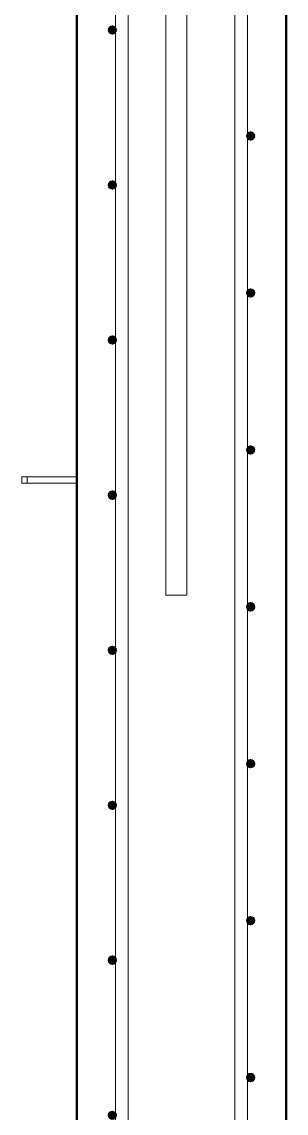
# Model space of a CAD drawing. Header units: millimetres. Extents: x -22025 to -1429, y -2879 to 29261.
# Drawn here: x -13651 to -13398, y 1601 to 2642 of the extents above; entities that cross this region are included whole.
import ezdxf

# ---------------------------------------------------------------- set-up
doc = ezdxf.new("R2010")
doc.units = ezdxf.units.MM
for name, color, linetype, lineweight in [('A-GENM', 13, 'Continuous', 18), ('A-WALL', 113, 'Continuous', 25), ('S-RBAR', 171, 'Continuous', 18)]:
    doc.layers.add(name, color=color, linetype=linetype, lineweight=lineweight)

# ---------------------------------------------------------------- blocks, each defined once
blk = doc.blocks.new('RR spread anchor face based - RR-SA-1_4-160-2134593-Elevation Right Copy 1')
at = {"layer": 'A-GENM'}
for p, q in [((2458.8, -447), (2463.8, -447)), ((2458.8, -453), (2458.8, -447)), ((2463.8, -447), (2511.2, -447)), ((2463.8, -447), (2463.8, -453)), ((2463.8, -453), (2458.8, -453)), ((2511.2, -453), (2463.8, -453))]:
    blk.add_line(p, q, dxfattribs=at)

msp = doc.modelspace()

# ---------------------------------------------------------------- hatches: boundary and pattern name
at = {"layer": 'S-RBAR'}
for points in [[(-13564.3, 2630.6), (-13560.3, 2634.6), (-13564.3, 2638.6), (-13568.3, 2634.6)], [(-13432.3, 2529.4), (-13428.3, 2533.4), (-13432.3, 2537.4), (-13436.3, 2533.4)], [(-13564.3, 2482.6), (-13560.3, 2486.6), (-13564.3, 2490.6), (-13568.3, 2486.6)], [(-13432.3, 2379.6), (-13428.3, 2383.6), (-13432.3, 2387.6), (-13436.3, 2383.6)], [(-13564.3, 2334.6), (-13560.3, 2338.6), (-13564.3, 2342.6), (-13568.3, 2338.6)], [(-13432.3, 2229.8), (-13428.3, 2233.8), (-13432.3, 2237.8), (-13436.3, 2233.8)], [(-13564.3, 2186.6), (-13560.3, 2190.6), (-13564.3, 2194.6), (-13568.3, 2190.6)], [(-13432.3, 2080), (-13428.3, 2084), (-13432.3, 2088), (-13436.3, 2084)], [(-13564.3, 2038.6), (-13560.3, 2042.6), (-13564.3, 2046.6), (-13568.3, 2042.6)], [(-13432.3, 1930.2), (-13428.3, 1934.2), (-13432.3, 1938.2), (-13436.3, 1934.2)], [(-13564.3, 1890.6), (-13560.3, 1894.6), (-13564.3, 1898.6), (-13568.3, 1894.6)], [(-13432.3, 1780.5), (-13428.3, 1784.5), (-13432.3, 1788.5), (-13436.3, 1784.5)], [(-13564.3, 1742.7), (-13560.3, 1746.7), (-13564.3, 1750.7), (-13568.3, 1746.7)], [(-13432.3, 1630.7), (-13428.3, 1634.7), (-13432.3, 1638.7), (-13436.3, 1634.7)], [(-13564.3, 1594.7), (-13560.3, 1598.7), (-13564.3, 1602.7), (-13568.3, 1598.7)]]:
    msp.add_hatch(color=256, dxfattribs=at).paths.add_polyline_path(points)
h = msp.add_hatch(color=256, dxfattribs=at)
edge = h.paths.add_edge_path()
edge.add_arc((-13564.3, 2634.6), 4, 0, 360)
h = msp.add_hatch(color=256, dxfattribs=at)
edge = h.paths.add_edge_path()
edge.add_arc((-13432.3, 2533.4), 4, 0, 360)
h = msp.add_hatch(color=256, dxfattribs=at)
edge = h.paths.add_edge_path()
edge.add_arc((-13564.3, 2486.6), 4, 0, 360)
h = msp.add_hatch(color=256, dxfattribs=at)
edge = h.paths.add_edge_path()
edge.add_arc((-13432.3, 2383.6), 4, 0, 360)
h = msp.add_hatch(color=256, dxfattribs=at)
edge = h.paths.add_edge_path()
edge.add_arc((-13564.3, 2338.6), 4, 0, 360)
h = msp.add_hatch(color=256, dxfattribs=at)
edge = h.paths.add_edge_path()
edge.add_arc((-13432.3, 2233.8), 4, 0, 360)
h = msp.add_hatch(color=256, dxfattribs=at)
edge = h.paths.add_edge_path()
edge.add_arc((-13564.3, 2190.6), 4, 0, 360)
h = msp.add_hatch(color=256, dxfattribs=at)
edge = h.paths.add_edge_path()
edge.add_arc((-13432.3, 2084), 4, 0, 360)
h = msp.add_hatch(color=256, dxfattribs=at)
edge = h.paths.add_edge_path()
edge.add_arc((-13564.3, 2042.6), 4, 0, 360)
h = msp.add_hatch(color=256, dxfattribs=at)
edge = h.paths.add_edge_path()
edge.add_arc((-13432.3, 1934.2), 4, 0, 360)
h = msp.add_hatch(color=256, dxfattribs=at)
edge = h.paths.add_edge_path()
edge.add_arc((-13564.3, 1894.6), 4, 0, 360)
h = msp.add_hatch(color=256, dxfattribs=at)
edge = h.paths.add_edge_path()
edge.add_arc((-13432.3, 1784.5), 4, 0, 360)
h = msp.add_hatch(color=256, dxfattribs=at)
edge = h.paths.add_edge_path()
edge.add_arc((-13564.3, 1746.7), 4, 0, 360)
h = msp.add_hatch(color=256, dxfattribs=at)
edge = h.paths.add_edge_path()
edge.add_arc((-13432.3, 1634.7), 4, 0, 360)
h = msp.add_hatch(color=256, dxfattribs=at)
edge = h.paths.add_edge_path()
edge.add_arc((-13564.3, 1598.7), 4, 0, 360)

# ---------------------------------------------------------------- linework, layer by layer
at = {"layer": 'A-WALL', "lineweight": 50}
for p, q in [((-13398.3, -1395), (-13398.3, 3650)), ((-13598.3, 3035), (-13598.3, -1395))]:
    msp.add_line(p, q, dxfattribs=at)
at = {"layer": 'S-RBAR'}
for p, q in [((-13561.2, -1365), (-13561.2, 7670)), ((-13549.2, -1365), (-13549.2, 7670)), ((-13447.4, -1365), (-13447.4, 7629.6)), ((-13435.4, -1365), (-13435.4, 7629.6)), ((-13513.3, 3005), (-13513.3, 2095)), ((-13493.3, 3005), (-13493.3, 2095)), ((-13564.3, 2638.6), (-13568.3, 2634.6)), ((-13560.3, 2634.6), (-13564.3, 2638.6)), ((-13568.3, 2634.6), (-13564.3, 2630.6)), ((-13564.3, 2630.6), (-13560.3, 2634.6)), ((-13432.3, 2537.4), (-13436.3, 2533.4)), ((-13436.3, 2533.4), (-13432.3, 2529.4)), ((-13428.3, 2533.4), (-13432.3, 2537.4)), ((-13432.3, 2529.4), (-13428.3, 2533.4)), ((-13564.3, 2490.6), (-13568.3, 2486.6)), ((-13560.3, 2486.6), (-13564.3, 2490.6)), ((-13568.3, 2486.6), (-13564.3, 2482.6)), ((-13564.3, 2482.6), (-13560.3, 2486.6)), ((-13432.3, 2387.6), (-13436.3, 2383.6)), ((-13428.3, 2383.6), (-13432.3, 2387.6)), ((-13436.3, 2383.6), (-13432.3, 2379.6)), ((-13432.3, 2379.6), (-13428.3, 2383.6)), ((-13564.3, 2342.6), (-13568.3, 2338.6)), ((-13568.3, 2338.6), (-13564.3, 2334.6)), ((-13560.3, 2338.6), (-13564.3, 2342.6)), ((-13564.3, 2334.6), (-13560.3, 2338.6)), ((-13432.3, 2237.8), (-13436.3, 2233.8)), ((-13436.3, 2233.8), (-13432.3, 2229.8)), ((-13428.3, 2233.8), (-13432.3, 2237.8)), ((-13432.3, 2229.8), (-13428.3, 2233.8)), ((-13564.3, 2194.6), (-13568.3, 2190.6)), ((-13568.3, 2190.6), (-13564.3, 2186.6)), ((-13560.3, 2190.6), (-13564.3, 2194.6)), ((-13564.3, 2186.6), (-13560.3, 2190.6)), ((-13513.3, 2095), (-13493.3, 2095)), ((-13432.3, 2088), (-13436.3, 2084)), ((-13436.3, 2084), (-13432.3, 2080)), ((-13428.3, 2084), (-13432.3, 2088)), ((-13432.3, 2080), (-13428.3, 2084)), ((-13564.3, 2046.6), (-13568.3, 2042.6)), ((-13568.3, 2042.6), (-13564.3, 2038.6)), ((-13560.3, 2042.6), (-13564.3, 2046.6)), ((-13564.3, 2038.6), (-13560.3, 2042.6)), ((-13432.3, 1938.2), (-13436.3, 1934.2)), ((-13428.3, 1934.2), (-13432.3, 1938.2)), ((-13436.3, 1934.2), (-13432.3, 1930.2)), ((-13432.3, 1930.2), (-13428.3, 1934.2)), ((-13564.3, 1898.6), (-13568.3, 1894.6)), ((-13560.3, 1894.6), (-13564.3, 1898.6)), ((-13568.3, 1894.6), (-13564.3, 1890.6)), ((-13564.3, 1890.6), (-13560.3, 1894.6)), ((-13432.3, 1788.5), (-13436.3, 1784.5)), ((-13436.3, 1784.5), (-13432.3, 1780.5)), ((-13428.3, 1784.5), (-13432.3, 1788.5)), ((-13432.3, 1780.5), (-13428.3, 1784.5)), ((-13564.3, 1750.7), (-13568.3, 1746.7)), ((-13560.3, 1746.7), (-13564.3, 1750.7)), ((-13568.3, 1746.7), (-13564.3, 1742.7)), ((-13564.3, 1742.7), (-13560.3, 1746.7)), ((-13432.3, 1638.7), (-13436.3, 1634.7)), ((-13428.3, 1634.7), (-13432.3, 1638.7)), ((-13436.3, 1634.7), (-13432.3, 1630.7)), ((-13432.3, 1630.7), (-13428.3, 1634.7)), ((-13564.3, 1602.7), (-13568.3, 1598.7)), ((-13560.3, 1598.7), (-13564.3, 1602.7))]:
    msp.add_line(p, q, dxfattribs=at)
for centre in [(-13564.3, 2634.6), (-13432.3, 2533.4), (-13564.3, 2486.6), (-13432.3, 2383.6), (-13564.3, 2338.6), (-13432.3, 2233.8), (-13564.3, 2190.6), (-13432.3, 2084), (-13564.3, 2042.6), (-13432.3, 1934.2), (-13564.3, 1894.6), (-13432.3, 1784.5), (-13564.3, 1746.7), (-13432.3, 1634.7), (-13564.3, 1598.7)]:
    msp.add_circle(centre, 4, dxfattribs=at)

# ---------------------------------------------------------------- block references
at = {"layer": 'A-GENM'}
msp.add_blockref('RR spread anchor face based - RR-SA-1_4-160-2134593-Elevation Right Copy 1', (-16109.5, 2655), dxfattribs=at)

doc.saveas('drawing.dxf')
